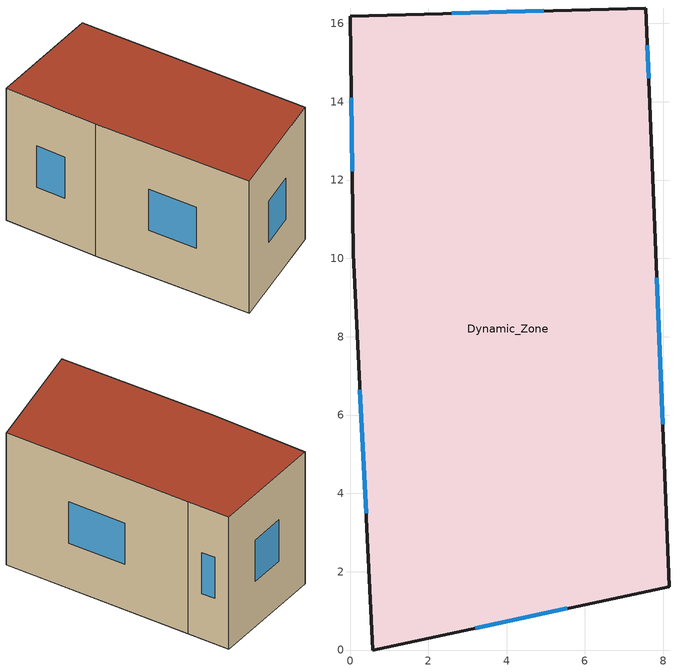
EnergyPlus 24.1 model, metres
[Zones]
Dynamic_Zone
 floor ground (Floor): 0.08,10.14 0.58,0 8.16,1.62 7.66,13.65 7.56,16.39 0,16.19 z0
 wall outside (Ext Wall): 0,16.19 7.56,16.39 7.66,13.65 8.16,1.62 0.58,0 0.08,10.14 0,16.19 z0:9
 window (Window): 2.6,16.26 4.95,16.32 / 7.59,15.45 7.63,14.59 / 7.83,9.5 7.99,5.77 / 5.55,1.06 3.19,0.56 / 0.41,3.49 0.25,6.64 / 0.05,12.22 0.03,14.1 z3.1:5.9
 roof outside (Roof): 0,16.19 7.56,16.39 7.66,13.65 8.16,1.62 0.58,0 0.08,10.14 z9
[BUILDING]
Generated Building: North Axis=0; Terrain=Suburbs; Loads Convergence Tolerance Value=0.04; Temperature Convergence Tolerance Value=0.4; Solar Distribution=FullInteriorAndExterior; Maximum Number of Warmup Days=25; Minimum Number of Warmup Days=6
[MATERIAL] Roughness=MediumRough; Thickness=0.2; Conductivity=0.5; Density=1000; Specific Heat=1000; Thermal Absorptance=0.9; Solar Absorptance=0.7; Visible Absorptance=0.7
Ext Wall Mat; Roof Mat; Floor Mat
[WINDOWMATERIAL:SIMPLEGLAZINGSYSTEM]
Window Mat: UFactor=3; Solar Heat Gain Coefficient=0.7; Visible Transmittance=0.8
[CONSTRUCTION]
Ext Wall: Ext Wall Mat
Roof: Roof Mat
Floor: Floor Mat
Window: Window Mat
[ZONE]
Dynamic_Zone: Type=1; Multiplier=1; Ceiling Height=autocalculate; Volume=autocalculate; Floor Area=autocalculate; Part of Total Floor Area=Yes
[ZONECONTROL:THERMOSTAT]
Dynamic_Zone Thermostat: Zone or ZoneList=Dynamic_Zone; Control Type Schedule=Yearly Thermostat; Control 1=Dual Setpoint - Dynamic_Zone; Temperature Difference Between Cutout And Setpoint=0
[THERMOSTATSETPOINT:DUALSETPOINT]
Dual Setpoint - Dynamic_Zone: Heating Setpoint Temperature Schedule=Zone Heating Setpoint Schedule; Cooling Setpoint Temperature Schedule=Zone Cooling Setpoint Schedule
[ZONEHVAC:IDEALLOADSAIRSYSTEM]
Dynamic_Zone IdealLoads: Availability Schedule=Always On; Maximum Heating Supply Air Temperature=50; Minimum Cooling Supply Air Temperature=13; Maximum Heating Supply Air Humidity Ratio=0.015; Minimum Cooling Supply Air Humidity Ratio=0.009; Heating Limit=NoLimit; Cooling Limit=NoLimit; Dehumidification Control Type=ConstantSupplyHumidityRatio; Cooling Sensible Heat Ratio=0.7; Humidification Control Type=ConstantSupplyHumidityRatio; Demand Controlled Ventilation Type=None; Outdoor Air Economizer Type=NoEconomizer; Heat Recovery Type=None; Sensible Heat Recovery Effectiveness=0.7; Latent Heat Recovery Effectiveness=0.65
[Zone equipment]
Dynamic_Zone: Dynamic_Zone IdealLoads
[SCHEDULE:COMPACT]
Always On: Through: 12/31, For: AllDays, Until: 24:00, 1
Yearly Thermostat: Through: 12/31, For: AllDays, Until: 24:00, 4
Zone Heating Setpoint Schedule: Through: 12/31, For: AllDays, Until: 24:00, 22
Zone Cooling Setpoint Schedule: Through: 12/31, For: AllDays, Until: 24:00, 24
